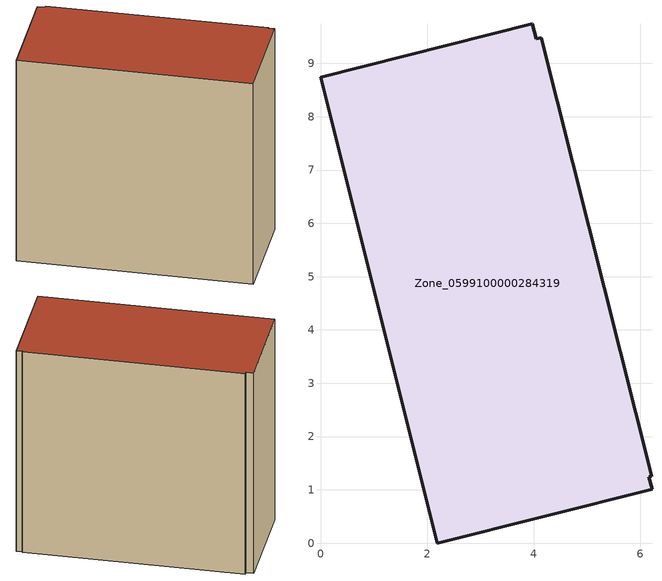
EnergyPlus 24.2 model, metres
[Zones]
Zone_0599100000284319
 floor ground (C_G): 3.98,9.74 4.05,9.46 4.14,9.48 6.21,1.26 6.16,1.24 6.22,1.01 2.19,0 0,8.74 z0
 wall outside (C_F): 2.19,0 6.22,1.01 6.16,1.24 6.21,1.26 4.14,9.48 4.05,9.46 3.98,9.74 0,8.74 2.19,0 z0:8.64
 roof outside (C_R): 4.05,9.46 3.98,9.74 0,8.74 2.19,0 6.22,1.01 6.16,1.24 6.21,1.26 4.14,9.48 z8.64
[BUILDING]
Pand.0599100000284319: North Axis=0; Terrain=City; Loads Convergence Tolerance Value=0.04; Temperature Convergence Tolerance Value=0.4; Solar Distribution=FullExterior; Maximum Number of Warmup Days=25; Minimum Number of Warmup Days=1
[Site:Location]
Rotterdam.The.Hague.AP_ZH_NLD Design_Conditions: Latitude=51.96; Longitude=4.45; Time Zone=1; Elevation=-4.5
[SITE:GROUNDTEMPERATURE:BUILDINGSURFACE]
18, 18, 18, 18, 18, 18, 18, 18, 18, 18, 18, 18
[MATERIAL] Thermal Absorptance=0.9; Solar Absorptance=0.7; Visible Absorptance=0.7
Name | Roughness | Thickness | Conductivity | Density | Specific Heat
G.TI.1992-2005 | MediumSmooth | 0.15 | 0.06 | 540 | 1210
F.TI.1992-2005 | Rough | 0.3 | 0.12 | 1920 | 840
R.TI.1992-2005 | MediumRough | 0.2 | 0.08 | 1500 | 1000
[CONSTRUCTION]
C_G: G.TI.1992-2005
C_F: F.TI.1992-2005
C_R: R.TI.1992-2005
[ZONE]
Zone_0599100000284319: Type=1; Multiplier=1; Ceiling Height=Autocalculate; Volume=Autocalculate; Floor Area=autocalculate; Part of Total Floor Area=Yes
[ZONEINFILTRATION:DESIGNFLOWRATE]
Infil_Zone_0599100000284319: Zone or ZoneList or Space or SpaceList=Zone_0599100000284319; Schedule=AlwaysOn; Design Flow Rate Calculation Method=Flow/Area; Flow Rate per Floor Area=0.0015; Constant Term Coefficient=1; Temperature Term Coefficient=0; Velocity Term Coefficient=0; Velocity Squared Term Coefficient=0
[HVACTEMPLATE:ZONE:IDEALLOADSAIRSYSTEM]
Zone_0599100000284319: Maximum Heating Supply Air Temperature=50; Minimum Cooling Supply Air Temperature=13; Maximum Heating Supply Air Humidity Ratio=0.0156; Minimum Cooling Supply Air Humidity Ratio=0.0077; Heating Limit=NoLimit; Cooling Limit=NoLimit; Dehumidification Control Type=ConstantSensibleHeatRatio; Cooling Sensible Heat Ratio=0.7; Dehumidification Setpoint=60; Humidification Control Type=None; Humidification Setpoint=30; Outdoor Air Method=None; Outdoor Air Flow Rate per Person=0.00944; Outdoor Air Flow Rate per Zone Floor Area=0; Outdoor Air Flow Rate per Zone=0; Demand Controlled Ventilation Type=None; Outdoor Air Economizer Type=NoEconomizer; Heat Recovery Type=None; Sensible Heat Recovery Effectiveness=0.7; Latent Heat Recovery Effectiveness=0.65
[ZONECONTROL:THERMOSTAT]
ThermostatControl_Zone_0599100000284319: Zone or ZoneList=Zone_0599100000284319; Control Type Schedule=DualSetpointControlType; Control 1=Thermostat_Zone_0599100000284319; Temperature Difference Between Cutout And Setpoint=0
[THERMOSTATSETPOINT:DUALSETPOINT]
Thermostat_Zone_0599100000284319: Heating Setpoint Temperature Schedule=HeatingSetpoint_Zone_0599100000284319; Cooling Setpoint Temperature Schedule=CoolingSetpoint_Zone_0599100000284319
[SCHEDULE:COMPACT]
HeatingSetpoint_Zone_0599100000284319: Through: 12/31, For: AllDays, Until: 24:00, 21
CoolingSetpoint_Zone_0599100000284319: Through: 12/31, For: AllDays, Until: 24:00, 24
DualSetpointControlType: Through: 12/31, For: AllDays, Until: 24:00, 4
AlwaysOn: Through: 12/31, For: AllDays, Until: 24:00, 1
